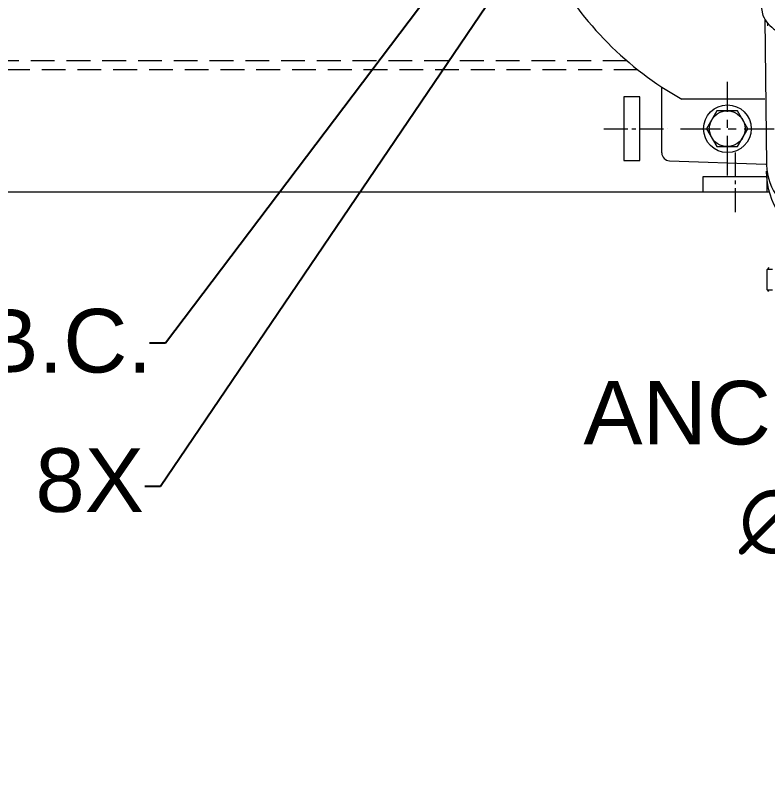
# Model space of a CAD drawing. Header units: millimetres. Extents: x -1229 to 6348, y -522 to 5252.
# Drawn here: x 988 to 1589, y 2264 to 2875 of the extents above; entities that cross this region are included whole.
import ezdxf

# ---------------------------------------------------------------- set-up
doc = ezdxf.new("R2010")
doc.units = ezdxf.units.MM
doc.header["$LTSCALE"] = 25.4
for name, pattern in [('CENTER', [2, 1.25, -0.25, 0.25, -0.25]), ('CENTER2', [1.125, 0.75, -0.125, 0.125, -0.125]), ('CENTERX2', [0.8, 0.5, -0.1, 0.1, -0.1]), ('HIDDEN', [0.375, 0.25, -0.125])]:
    doc.linetypes.add(name, pattern=pattern)
doc.layers.get('Defpoints').update_dxf_attribs({"lineweight": 5})
for name, color, linetype, lineweight in [('CEN', 3, 'CENTER', 5), ('Centerline', 5, 'CENTERX2', 5), ('HID-HIDE', 6, 'HIDDEN', 5), ('HID2', 3, 'HIDDEN', 5), ('OBJ', 7, 'Continuous', 5), ('TEXT', 104, 'Continuous', 5)]:
    doc.layers.add(name, color=color, linetype=linetype, lineweight=lineweight)
doc.styles.get("Standard").update_dxf_attribs({"font": 'arial.ttf'})
doc.dimstyles.new('STANDARD 2 PLCS$3', dxfattribs={"dimtxt": 25.4, "dimasz": 12.7, "dimexe": 4.572, "dimexo": 1.5875, "dimgap": 2.286, "dimtad": 0, "dimtih": 1, "dimtoh": 1, "dimzin": 4, "dimdsep": 46, "dimtxsty": 'Standard', "dimcen": 2.286, "dimaunit": 1, "dimadec": 0, "dimazin": 1, "dimtfac": 1, "dimtofl": 0, "dimtmove": 1, "dimatfit": 3, "dimfxl": 25.4, "dimtolj": 1, "dimtzin": 4, "dimarcsym": 0})

# ---------------------------------------------------------------- blocks, each defined once
blk = doc.blocks.new('mc8 inlet pos 1 top view')
at = {"lineweight": 5}
for p in [(36.51, -271.58), (118.7, -281.32)]:
    blk.add_line(p, (52.43, -281.32), dxfattribs=at)
blk.add_arc((186.87, -43.78), 272.95, 205.36285, 236.57307, dxfattribs=at)
at = {"layer": 'CEN', "color": 7, "lineweight": 5}
for p, q in [((88.9, -342.14), (88.9, -267.46)), ((51.56, -304.8), (126.24, -304.8))]:
    blk.add_line(p, q, dxfattribs=at)
at = {"layer": 'HID-HIDE', "lineweight": 5}
for p, q in [((120.92, -417), (124.95, -417)), ((120.92, -433.67), (124.95, -433.67))]:
    blk.add_line(p, q, dxfattribs=at)
at = {"layer": 'OBJ', "color": 7, "lineweight": 5}
blk.add_line((108.72, -167.5), (117.27, -214.34), dxfattribs=at)
at = {"layer": 'OBJ', "lineweight": 5}
for p, q in [((118.85, -217.3), (120.22, -333.71)), ((36.51, -324.07), (36.51, -271.58)), ((42.64, -330.41), (119.71, -333.11)), ((122.11, -415.81), (120.59, -417.33)), ((120.59, -433.33), (120.59, -417.33)), ((122.11, -434.86), (120.59, -433.33))]:
    blk.add_line(p, q, dxfattribs=at)
blk.add_lwpolyline([(97.02, -319.09), (105.27, -304.8), (97.02, -290.51), (80.52, -290.51), (72.28, -304.8), (80.52, -319.09)], close=True, dxfattribs=at)
for centre, radius in [((88.9, -304.8), 19.05), ((88.77, -304.8), 14.29)]:
    blk.add_circle(centre, radius, dxfattribs=at)
for centre, radius, start, end in [((141.85, -203.17), 26.99, 204.45366, 237.83069), ((42.86, -324.07), 6.35, 180, 268)]:
    blk.add_arc(centre, radius, start, end, dxfattribs=at)
at = {"layer": 'OBJ', "color": 7, "lineweight": 5}
blk.add_arc((108.7, -223.87), 12.7, 6.0574, 17.18918, dxfattribs=at)
at = {"layer": 'OBJ', "lineweight": 5}
for centre, major_axis, ratio, start_param, end_param in [((174.18, -332.62), (53.91, 2.39), 0.894418, 3.114574, 3.713305), ((174.36, -336.43), (4.87, 60.18), 0.902985, 1.681631, 2.29787)]:
    blk.add_ellipse(centre, major_axis=major_axis, ratio=ratio, start_param=start_param, end_param=end_param, dxfattribs=at)
blk = doc.blocks.new('*D86')
at = {"layer": 'Defpoints', "color": 0, "linetype": 'Continuous', "ltscale": 3, "transparency": 16777216}
for p in [(1557.73, 3207.67), (1377.62, 2969.69)]:
    blk.add_point(p, dxfattribs=at)
at = {"layer": 'TEXT', "color": 0, "linetype": 'Continuous', "lineweight": -2, "ltscale": 3, "transparency": 16777216}
for p, q in [((1465.39, 3088.68), (1469.96, 3088.68)), ((1467.67, 3086.39), (1467.67, 3090.97)), ((1107.52, 2612.8), (1369.95, 2959.56)), ((1094.82, 2612.8), (1107.52, 2612.8))]:
    blk.add_line(p, q, dxfattribs=at)
at = {"layer": 'TEXT', "color": 0, "linetype": 'Continuous', "ltscale": 3, "transparency": 16777216}
blk.add_solid([(1368.27, 2960.84), (1371.64, 2958.29), (1377.62, 2969.69)], dxfattribs=at)
at = {"layer": 'TEXT', "color": 0, "linetype": 'Continuous', "lineweight": 5, "ltscale": 3, "transparency": 16777216, "insert": (931.38, 2612.8), "char_height": 50.8, "attachment_point": 5}
blk.add_mtext('\\A1;∅298 B.C.', dxfattribs=at)
blk = doc.blocks.new('*D87')
at = {"layer": 'Defpoints', "color": 0, "linetype": 'Continuous', "ltscale": 3, "transparency": 16777216}
for p in [(1415.91, 2958.7), (1405.22, 2942.93)]:
    blk.add_point(p, dxfattribs=at)
at = {"layer": 'TEXT', "color": 0, "linetype": 'Continuous', "lineweight": -2, "ltscale": 3, "transparency": 16777216}
for p, q in [((1410.57, 2948.53), (1410.57, 2953.1)), ((1408.28, 2950.81), (1412.85, 2950.81)), ((1103.76, 2498.36), (1398.09, 2932.42)), ((1091.06, 2498.36), (1103.76, 2498.36))]:
    blk.add_line(p, q, dxfattribs=at)
at = {"layer": 'TEXT', "color": 0, "linetype": 'Continuous', "ltscale": 3, "transparency": 16777216}
blk.add_solid([(1396.34, 2933.61), (1399.84, 2931.23), (1405.22, 2942.93)], dxfattribs=at)
at = {"layer": 'TEXT', "color": 0, "linetype": 'Continuous', "lineweight": 5, "ltscale": 3, "transparency": 16777216, "insert": (733.54, 2498.36), "char_height": 50.8, "attachment_point": 5}
blk.add_mtext('\\A1;3/4-10 UNC HOLE, 8X', dxfattribs=at)
blk = doc.blocks.new('*D72')
at = {"color": 0, "lineweight": -2, "transparency": 16777216}
for p, q in [((2281.3, 2783.88), (2285.87, 2783.88)), ((2283.58, 2781.59), (2283.58, 2786.17)), ((2180.13, 2509.91), (2274.61, 2760.12)), ((2167.43, 2509.91), (2180.13, 2509.91))]:
    blk.add_line(p, q, dxfattribs=at)
at = {"color": 0, "transparency": 16777216}
blk.add_solid([(2272.63, 2760.87), (2276.59, 2759.37), (2279.1, 2772)], dxfattribs=at)
at = {"layer": 'Defpoints', "color": 0, "transparency": 16777216}
for p in [(2288.07, 2795.76), (2279.1, 2772)]:
    blk.add_point(p, dxfattribs=at)
at = {"color": 0, "lineweight": 5, "transparency": 16777216, "insert": (1804.26, 2509.91), "char_height": 50.8, "attachment_point": 5}
blk.add_mtext('\\A1;{\\C7;ANCHOR BOLT HOLE}\\P∅25 THRU, 4X', dxfattribs=at)

msp = doc.modelspace()

# ---------------------------------------------------------------- linework, layer by layer
at = {"color": 7, "lineweight": 5}
msp.add_line((1590.025, 2733.08), (839.998, 2733.08), dxfattribs=at)
for points in [[(1473.831, 2758.48), (1486.531, 2758.48), (1486.531, 2809.28), (1473.831, 2809.28)], [(1537.331, 2745.78), (1588.131, 2745.78), (1588.131, 2733.08), (1537.331, 2733.08)]]:
    msp.add_lwpolyline(points, close=True, dxfattribs=at)
at = {"layer": 'Centerline', "linetype": 'CENTER2', "lineweight": 5}
for p, q in [((1457.956, 2783.88), (1508.756, 2783.88)), ((1562.731, 2764.83), (1562.731, 2714.03))]:
    msp.add_line(p, q, dxfattribs=at)
at = {"layer": 'HID2', "color": 7, "lineweight": 5, "ltscale": 3}
for p, q in [((1476.248, 2838.236), (315.768, 2838.236)), ((1485.001, 2830.997), (315.768, 2830.997))]:
    msp.add_line(p, q, dxfattribs=at)

# ---------------------------------------------------------------- block references
at = {"color": 7, "lineweight": 5}
msp.add_blockref('mc8 inlet pos 1 top view', (1467.672, 3088.68), dxfattribs=at)

# ---------------------------------------------------------------- dimensions: what is measured, and where the dimension line sits
at = {"lineweight": 5}
dim = msp.add_diameter_dim_2p(p1=(2288.069, 2795.761), p2=(2279.096, 2771.999), text='{\\C7;ANCHOR BOLT HOLE}\\P<> THRU, 4X', dimstyle='STANDARD 2 PLCS$3', override={"dimscale": 1, "dimtxt": 50.8, "dimdec": 0}, dxfattribs=at)
dim.commit()
dim.dimension.update_dxf_attribs({"geometry": '*D72', "text_midpoint": (2180.132, 2509.911), "dimtype": 163})
at = {"layer": 'TEXT', "color": 7, "linetype": 'Continuous', "lineweight": 5, "ltscale": 3}
for p1, p2, text, override, picture, middle in [((1557.725, 3207.67), (1377.619, 2969.69), '<> B.C.', {"dimscale": 1, "dimtxt": 50.8, "dimdec": 0}, '*D86', (1107.518, 2612.798)), ((1415.912, 2958.697), (1405.22, 2942.93), '3/4-10 UNC HOLE, 8X', {"dimscale": 1, "dimtxt": 50.8}, '*D87', (1103.763, 2498.359))]:
    dim = msp.add_diameter_dim_2p(p1=p1, p2=p2, text=text, dimstyle='STANDARD 2 PLCS$3', override=override, dxfattribs=at)
    dim.commit()
    dim.dimension.update_dxf_attribs({"geometry": picture, "text_midpoint": middle, "dimtype": 163})

doc.saveas('drawing.dxf')
